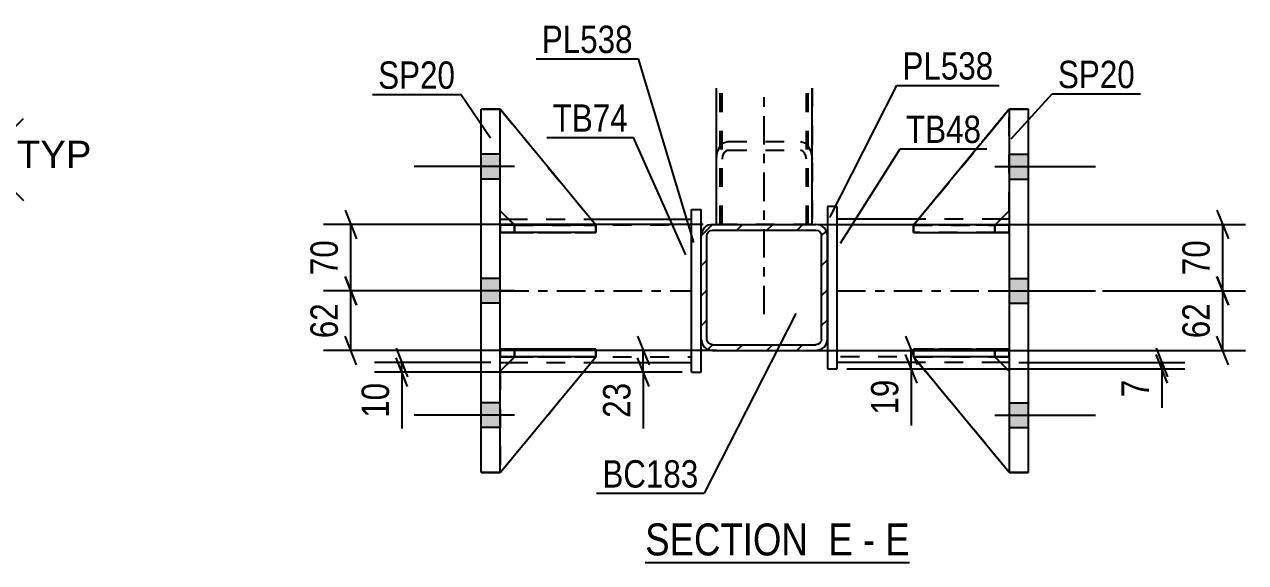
# Model space of a CAD drawing. Header units: millimetres. Extents: x 0 to 1772, y 0 to 560.
# Drawn here: x 1201.9 to 1329.6, y 61.3 to 117.6 of the extents above; entities that cross this region are included whole.
import ezdxf

# ---------------------------------------------------------------- set-up
doc = ezdxf.new("R2010")
doc.units = ezdxf.units.MM
doc.linetypes.add('DXK_LINE_DOT2', pattern=[3.9198, 1.9599, -1.9599])
doc.linetypes.add('DXK_LINE_DOT3', pattern=[5.9187, 2.979, -0.9799, 0.9799, -0.9799])
doc.styles.add('Arial', font='ARIAL.TTF', dxfattribs={"height": 0.2})
doc.styles.add('Arial Narrow', font='ARIALN.TTF', dxfattribs={"height": 0.2})

# ---------------------------------------------------------------- blocks, each defined once
blk = doc.blocks.new('Unknown-814276686-18 - 1250')
at = {"color": 6, "linetype": 'Continuous'}
blk.add_line((1266.78, 61.33), (1294.42, 61.33), dxfattribs=at)
at = {"color": 0, "linetype": 'Continuous'}
for points in [[(1284.88, 62.08), (1284.88, 65.58), (1266.78, 65.58), (1266.78, 62.08)], [(1288.49, 62.08), (1288.49, 65.58), (1285.93, 65.58), (1285.93, 62.08)], [(1290.82, 62.08), (1290.82, 65.58), (1289.54, 65.58), (1289.54, 62.08)], [(1294.42, 62.08), (1294.42, 65.58), (1291.87, 65.58), (1291.87, 62.08)]]:
    blk.add_wipeout(points, dxfattribs=at)
at = {"color": 7, "linetype": 'Continuous', "style": 'Arial Narrow'}
for s, p in [('SECTION ', (1266.78, 62.08)), ('E', (1285.93, 62.08)), ('E', (1291.87, 62.08)), ('-', (1289.54, 62.08))]:
    blk.add_text(s, height=3.34, dxfattribs=at).set_placement(p)
blk = doc.blocks.new('Part-814276686-1461 - 1250')
at = {"color": 2, "linetype": 'Continuous'}
for p, q in [((1271.63, 81.26), (1271.63, 98.26)), ((1271.63, 98.26), (1272.63, 98.26)), ((1272.63, 95.52), (1272.63, 98.26)), ((1272.63, 81.26), (1272.63, 84.72)), ((1271.63, 81.26), (1272.63, 81.26))]:
    blk.add_line(p, q, dxfattribs=at)
at = {"color": 7, "linetype": 'DXK_LINE_DOT2'}
blk.add_line((1272.63, 84.72), (1272.63, 95.52), dxfattribs=at)
blk = doc.blocks.new('Part-814276686-1333 - 1250')
at = {"color": 7, "linetype": 'DXK_LINE_DOT2'}
for p, q in [((1251.62, 83.66), (1253.12, 83.66)), ((1261.62, 83.66), (1251.62, 83.66)), ((1251.62, 83.66), (1251.62, 83.66)), ((1251.62, 83.66), (1251.62, 82.86)), ((1251.62, 83.66), (1251.62, 82.86)), ((1253.12, 83.66), (1261.62, 83.66)), ((1253.12, 83.66), (1253.12, 82.86)), ((1261.62, 83.66), (1261.62, 82.86)), ((1253.12, 82.86), (1251.62, 82.86)), ((1251.62, 82.86), (1261.62, 82.86)), ((1251.62, 82.86), (1251.62, 82.86)), ((1261.62, 82.86), (1253.12, 82.86))]:
    blk.add_line(p, q, dxfattribs=at)
blk = doc.blocks.new('Part-814276686-1335 - 1250')
at = {"color": 2, "linetype": 'Continuous'}
for p, q in [((1251.62, 82.86), (1251.62, 83.66)), ((1261.62, 83.66), (1251.62, 83.66)), ((1261.62, 82.86), (1261.62, 83.66)), ((1261.62, 82.86), (1251.62, 82.86)), ((1251.62, 82.86), (1251.62, 82.86))]:
    blk.add_line(p, q, dxfattribs=at)
at = {"color": 7, "linetype": 'DXK_LINE_DOT2'}
for p, q in [((1253.12, 83.66), (1251.62, 83.66)), ((1253.12, 82.86), (1253.12, 83.66)), ((1261.62, 83.66), (1253.12, 83.66)), ((1251.62, 82.86), (1253.12, 82.86)), ((1253.12, 82.86), (1261.62, 82.86))]:
    blk.add_line(p, q, dxfattribs=at)
blk = doc.blocks.new('Part-814276686-1418 - 1250')
at = {"color": 7, "linetype": 'DXK_LINE_DOT2'}
for p, q in [((1294.85, 95.86), (1294.85, 96.66)), ((1294.85, 96.66), (1303.35, 96.66)), ((1304.85, 96.66), (1294.85, 96.66)), ((1303.35, 95.86), (1294.85, 95.86)), ((1294.85, 95.86), (1304.85, 95.86)), ((1303.35, 95.86), (1303.35, 96.66)), ((1303.35, 96.66), (1304.85, 96.66)), ((1304.85, 95.86), (1303.35, 95.86)), ((1304.85, 95.86), (1304.85, 96.66)), ((1304.85, 95.86), (1304.85, 96.66)), ((1304.85, 96.66), (1304.85, 96.66)), ((1304.85, 95.86), (1304.85, 95.86))]:
    blk.add_line(p, q, dxfattribs=at)
blk = doc.blocks.new('Bolt-814276686-1290 - 1250')
at = {"linetype": 'Continuous'}
for points in [[(1251.63, 101.46), (1251.63, 104.06), (1249.63, 104.06), (1249.63, 101.46)], [(1251.63, 101.46), (1251.63, 104.06), (1249.63, 104.06), (1249.63, 101.46)], [(1251.63, 101.46), (1251.63, 104.06), (1249.63, 104.06), (1249.63, 101.46)], [(1251.63, 88.46), (1251.63, 91.06), (1249.63, 91.06), (1249.63, 88.46)], [(1251.63, 88.46), (1251.63, 91.06), (1249.63, 91.06), (1249.63, 88.46)], [(1251.63, 75.46), (1251.63, 78.06), (1249.63, 78.06), (1249.63, 75.46)], [(1251.63, 75.46), (1251.63, 78.06), (1249.63, 78.06), (1249.63, 75.46)], [(1251.63, 75.46), (1251.63, 78.06), (1249.63, 78.06), (1249.63, 75.46)]]:
    blk.add_hatch(color=1, dxfattribs=at).paths.add_polyline_path(points)
at = {"color": 1, "linetype": 'Continuous'}
for p, q in [((1251.63, 104.06), (1249.63, 104.06)), ((1251.63, 104.06), (1249.63, 104.06)), ((1251.63, 104.06), (1249.63, 104.06)), ((1253.13, 102.76), (1242.63, 102.76)), ((1253.13, 102.76), (1242.63, 102.76)), ((1253.13, 102.76), (1242.63, 102.76)), ((1251.63, 101.46), (1249.63, 101.46)), ((1251.63, 101.46), (1249.63, 101.46)), ((1251.63, 101.46), (1249.63, 101.46)), ((1251.63, 91.06), (1249.63, 91.06)), ((1251.63, 91.06), (1249.63, 91.06)), ((1253.13, 89.76), (1242.63, 89.76)), ((1253.13, 89.76), (1242.63, 89.76)), ((1251.63, 88.46), (1249.63, 88.46)), ((1251.63, 88.46), (1249.63, 88.46)), ((1251.63, 78.06), (1249.63, 78.06)), ((1251.63, 78.06), (1249.63, 78.06)), ((1251.63, 78.06), (1249.63, 78.06)), ((1253.13, 76.76), (1242.63, 76.76)), ((1253.13, 76.76), (1242.63, 76.76)), ((1253.13, 76.76), (1242.63, 76.76)), ((1251.63, 75.46), (1249.63, 75.46)), ((1251.63, 75.46), (1249.63, 75.46)), ((1251.63, 75.46), (1249.63, 75.46))]:
    blk.add_line(p, q, dxfattribs=at)
blk = doc.blocks.new('Bolt-814276686-1307 - 1250')
at = {"linetype": 'Continuous'}
for points in [[(1306.85, 101.46), (1306.85, 104.06), (1304.85, 104.06), (1304.85, 101.46)], [(1306.85, 101.46), (1306.85, 104.06), (1304.85, 104.06), (1304.85, 101.46)], [(1306.85, 101.46), (1306.85, 104.06), (1304.85, 104.06), (1304.85, 101.46)], [(1306.85, 88.46), (1306.85, 91.06), (1304.85, 91.06), (1304.85, 88.46)], [(1306.85, 88.46), (1306.85, 91.06), (1304.85, 91.06), (1304.85, 88.46)], [(1306.85, 75.46), (1306.85, 78.06), (1304.85, 78.06), (1304.85, 75.46)], [(1306.85, 75.46), (1306.85, 78.06), (1304.85, 78.06), (1304.85, 75.46)], [(1306.85, 75.46), (1306.85, 78.06), (1304.85, 78.06), (1304.85, 75.46)]]:
    blk.add_hatch(color=1, dxfattribs=at).paths.add_polyline_path(points)
at = {"color": 1, "linetype": 'Continuous'}
for p, q in [((1304.85, 104.06), (1306.85, 104.06)), ((1304.85, 104.06), (1306.85, 104.06)), ((1304.85, 104.06), (1306.85, 104.06)), ((1303.35, 102.76), (1313.85, 102.76)), ((1303.35, 102.76), (1313.85, 102.76)), ((1303.35, 102.76), (1313.85, 102.76)), ((1304.85, 101.46), (1306.85, 101.46)), ((1304.85, 101.46), (1306.85, 101.46)), ((1304.85, 101.46), (1306.85, 101.46)), ((1304.85, 91.06), (1306.85, 91.06)), ((1304.85, 91.06), (1306.85, 91.06)), ((1303.35, 89.76), (1313.85, 89.76)), ((1303.35, 89.76), (1313.85, 89.76)), ((1304.85, 88.46), (1306.85, 88.46)), ((1304.85, 88.46), (1306.85, 88.46)), ((1304.85, 78.06), (1306.85, 78.06)), ((1304.85, 78.06), (1306.85, 78.06)), ((1304.85, 78.06), (1306.85, 78.06)), ((1303.35, 76.76), (1313.85, 76.76)), ((1303.35, 76.76), (1313.85, 76.76)), ((1303.35, 76.76), (1313.85, 76.76)), ((1304.85, 75.46), (1306.85, 75.46)), ((1304.85, 75.46), (1306.85, 75.46)), ((1304.85, 75.46), (1306.85, 75.46))]:
    blk.add_line(p, q, dxfattribs=at)
blk = doc.blocks.new('Part-814276686-1396 - 1250')
at = {"color": 2, "linetype": 'Continuous'}
for p, q in [((1274.23, 96.72), (1274.23, 110.97)), ((1284.23, 96.72), (1284.23, 110.97))]:
    blk.add_line(p, q, dxfattribs=at)
at = {"color": 7, "linetype": 'DXK_LINE_DOT2'}
for p, q in [((1274.83, 96.72), (1274.83, 110.97)), ((1283.63, 96.72), (1283.63, 110.97)), ((1274.32, 104.25), (1274.58, 104.85)), ((1274.58, 104.85), (1274.97, 105.25)), ((1274.97, 105.25), (1275.43, 105.4)), ((1275.43, 105.4), (1283.03, 105.4)), ((1283.03, 105.4), (1283.48, 105.25)), ((1283.48, 105.25), (1283.87, 104.85)), ((1283.87, 104.85), (1284.13, 104.25)), ((1274.23, 103.54), (1274.32, 104.25)), ((1274.87, 103.89), (1274.83, 103.54)), ((1275, 104.19), (1274.87, 103.89)), ((1275.2, 104.39), (1275, 104.19)), ((1275.43, 104.47), (1275.2, 104.39)), ((1275.43, 104.47), (1283.03, 104.47)), ((1283.25, 104.39), (1283.03, 104.47)), ((1283.45, 104.19), (1283.25, 104.39)), ((1283.58, 103.89), (1283.45, 104.19)), ((1283.63, 103.54), (1283.58, 103.89)), ((1284.13, 104.25), (1284.23, 103.54)), ((1284.23, 96.72), (1274.23, 96.72))]:
    blk.add_line(p, q, dxfattribs=at)
blk = doc.blocks.new('Part-814276686-1332 - 1250')
at = {"color": 2, "linetype": 'Continuous'}
for p, q in [((1251.62, 108.76), (1251.62, 108.76)), ((1251.62, 108.76), (1251.62, 108.76)), ((1261.62, 96.65), (1251.62, 108.76)), ((1253.11, 96.66), (1251.62, 98.15)), ((1260.38, 96.65), (1261.62, 96.65)), ((1261.62, 96.65), (1261.62, 96.65))]:
    blk.add_line(p, q, dxfattribs=at)
at = {"color": 7, "linetype": 'DXK_LINE_DOT2'}
for p, q in [((1251.62, 98.15), (1251.62, 108.76)), ((1251.62, 108.76), (1261.62, 96.65)), ((1253.12, 96.65), (1251.62, 98.15)), ((1253.12, 96.65), (1253.11, 96.66)), ((1261.62, 96.65), (1253.12, 96.65)), ((1253.12, 96.65), (1253.12, 96.65)), ((1253.12, 96.65), (1260.38, 96.65))]:
    blk.add_line(p, q, dxfattribs=at)
blk = doc.blocks.new('Part-814276686-1334 - 1250')
at = {"color": 7, "linetype": 'DXK_LINE_DOT2'}
for p, q in [((1251.62, 96.66), (1253.12, 96.66)), ((1261.39, 96.66), (1251.62, 96.66)), ((1251.62, 96.66), (1251.62, 96.66)), ((1251.62, 96.66), (1251.62, 95.86)), ((1251.62, 96.66), (1251.62, 95.86)), ((1253.12, 95.86), (1251.62, 95.86)), ((1251.62, 95.86), (1261.62, 95.86)), ((1251.62, 95.86), (1251.62, 95.86)), ((1253.12, 96.66), (1261.62, 96.66)), ((1253.12, 96.66), (1253.12, 95.86)), ((1261.62, 95.86), (1253.12, 95.86)), ((1261.62, 96.66), (1261.62, 95.86))]:
    blk.add_line(p, q, dxfattribs=at)
blk = doc.blocks.new('Part-814276686-1336 - 1250')
at = {"color": 2, "linetype": 'Continuous'}
for p, q in [((1251.62, 95.86), (1251.62, 96.66)), ((1251.62, 96.66), (1260.38, 96.66)), ((1261.62, 95.86), (1251.62, 95.86)), ((1251.62, 95.86), (1251.62, 95.86)), ((1261.62, 95.86), (1261.62, 96.66)), ((1261.62, 96.66), (1261.62, 96.66))]:
    blk.add_line(p, q, dxfattribs=at)
at = {"color": 7, "linetype": 'DXK_LINE_DOT2'}
for p, q in [((1253.12, 96.66), (1251.62, 96.66)), ((1251.62, 95.86), (1253.12, 95.86)), ((1253.12, 95.86), (1253.12, 96.66)), ((1253.12, 96.66), (1261.62, 96.66)), ((1253.12, 95.86), (1261.62, 95.86))]:
    blk.add_line(p, q, dxfattribs=at)
blk = doc.blocks.new('Part-814276686-1475 - 1250')
at = {"color": 7, "linetype": 'DXK_LINE_DOT2'}
for p, q in [((1304.85, 108.76), (1294.85, 96.65)), ((1294.85, 96.65), (1304.85, 108.76)), ((1304.85, 98.15), (1304.85, 108.76)), ((1303.35, 96.65), (1304.85, 98.15)), ((1303.35, 96.65), (1304.85, 98.15)), ((1294.85, 96.65), (1303.35, 96.65)), ((1294.85, 96.65), (1294.85, 96.65)), ((1303.35, 96.65), (1294.85, 96.65)), ((1303.35, 96.65), (1303.35, 96.65))]:
    blk.add_line(p, q, dxfattribs=at)
blk = doc.blocks.new('Part-814276686-1352 - 1250')
at = {"color": 2, "linetype": 'Continuous'}
for p, q in [((1304.85, 108.76), (1306.85, 108.76)), ((1304.85, 108.76), (1304.85, 108.76)), ((1304.85, 108.76), (1304.85, 70.76)), ((1306.85, 108.76), (1306.85, 108.76)), ((1306.85, 70.76), (1306.85, 108.76)), ((1306.85, 70.76), (1304.85, 70.76))]:
    blk.add_line(p, q, dxfattribs=at)
at = {"color": 7, "linetype": 'DXK_LINE_DOT2'}
for p, q in [((1306.85, 108.76), (1304.85, 108.76)), ((1304.85, 70.76), (1304.85, 70.76)), ((1304.85, 70.76), (1306.85, 70.76)), ((1306.85, 70.76), (1306.85, 70.76))]:
    blk.add_line(p, q, dxfattribs=at)
blk = doc.blocks.new('Part-814276686-1369 - 1250')
at = {"color": 2, "linetype": 'Continuous'}
for p, q in [((1249.63, 108.76), (1249.63, 108.76)), ((1249.63, 108.76), (1251.63, 108.76)), ((1249.63, 70.76), (1249.63, 108.76)), ((1251.63, 108.76), (1251.63, 108.76)), ((1251.63, 70.76), (1251.63, 108.76)), ((1251.63, 70.76), (1249.63, 70.76))]:
    blk.add_line(p, q, dxfattribs=at)
at = {"color": 7, "linetype": 'DXK_LINE_DOT2'}
for p, q in [((1251.63, 108.76), (1249.63, 108.76)), ((1249.63, 70.76), (1249.63, 70.76)), ((1249.63, 70.76), (1251.63, 70.76)), ((1251.63, 70.76), (1251.63, 70.76))]:
    blk.add_line(p, q, dxfattribs=at)
blk = doc.blocks.new('Part-814276686-1395 - 1250')
at = {"color": 7, "linetype": 'DXK_LINE_DOT2'}
for p, q in [((1274.23, 96.72), (1274.23, 110.97)), ((1274.63, 96.72), (1274.63, 110.97)), ((1283.83, 96.72), (1283.83, 110.97)), ((1284.23, 110.97), (1284.23, 96.72)), ((1284.23, 96.72), (1274.23, 96.72))]:
    blk.add_line(p, q, dxfattribs=at)
at = {"color": 7, "linetype": 'DXK_LINE_DOT3'}
blk.add_line((1279.23, 87.32), (1279.23, 110.97), dxfattribs=at)
blk = doc.blocks.new('Part-814276686-1474 - 1250')
at = {"color": 2, "linetype": 'Continuous'}
for p, q in [((1294.85, 82.85), (1294.85, 82.85)), ((1303.35, 82.85), (1294.85, 82.85)), ((1304.85, 70.76), (1294.85, 82.85)), ((1303.35, 82.85), (1303.35, 82.85)), ((1303.35, 82.85), (1304.85, 81.35))]:
    blk.add_line(p, q, dxfattribs=at)
at = {"color": 7, "linetype": 'DXK_LINE_DOT2'}
for p, q in [((1294.85, 82.85), (1303.35, 82.85)), ((1304.85, 70.76), (1294.85, 82.85)), ((1303.35, 82.85), (1304.85, 81.35)), ((1304.85, 81.35), (1304.85, 70.76))]:
    blk.add_line(p, q, dxfattribs=at)
blk = doc.blocks.new('Part-814276686-1414 - 1250')
at = {"linetype": 'Continuous'}
h = blk.add_hatch(dxfattribs=at)
h.set_pattern_fill('', scale=0.7, style=0, pattern_type=0)
h.set_pattern_definition([(45, (1273.8252, 96.7202), (-1.57154, 1.57154), [])])
h.paths.add_polyline_path([(1284.63, 96.72), (1273.83, 96.72), (1273.37, 96.63), (1272.98, 96.37), (1272.72, 95.98), (1272.63, 95.52), (1272.63, 84.72), (1272.72, 84.26), (1272.98, 83.87), (1273.37, 83.61), (1273.83, 83.52), (1284.63, 83.52), (1285.08, 83.61), (1285.47, 83.87), (1285.73, 84.26), (1285.83, 84.72), (1285.83, 95.52), (1285.73, 95.98), (1285.47, 96.37), (1285.08, 96.63)])
h.paths.add_polyline_path([(1285.18, 95.75), (1285.23, 95.52), (1285.23, 84.72), (1285.18, 84.49), (1285.05, 84.3), (1284.85, 84.17), (1284.63, 84.12), (1273.83, 84.12), (1273.6, 84.17), (1273.4, 84.3), (1273.27, 84.49), (1273.23, 84.72), (1273.23, 95.52), (1273.27, 95.75), (1273.4, 95.94), (1273.6, 96.07), (1273.83, 96.12), (1284.63, 96.12), (1284.85, 96.07), (1285.05, 95.94)])
at = {"color": 2, "linetype": 'Continuous'}
for p, q in [((1272.72, 95.98), (1272.63, 95.52)), ((1273.27, 95.75), (1273.4, 95.94)), ((1273.83, 96.72), (1273.37, 96.63)), ((1273.4, 95.94), (1273.6, 96.07)), ((1273.6, 96.07), (1273.83, 96.12)), ((1273.83, 96.72), (1273.83, 96.72)), ((1273.83, 96.72), (1284.63, 96.72)), ((1273.83, 96.12), (1273.83, 96.12)), ((1273.83, 96.12), (1284.63, 96.12)), ((1284.63, 96.72), (1284.63, 96.72)), ((1285.08, 96.63), (1284.63, 96.72)), ((1284.63, 96.12), (1284.63, 96.12)), ((1284.63, 96.12), (1284.85, 96.07)), ((1284.85, 96.07), (1285.05, 95.94)), ((1285.05, 95.94), (1285.18, 95.75)), ((1285.83, 95.52), (1285.73, 95.98)), ((1272.63, 95.52), (1272.63, 95.52)), ((1272.63, 84.72), (1272.63, 95.52)), ((1273.23, 95.52), (1273.27, 95.75)), ((1273.23, 95.52), (1273.23, 95.52)), ((1273.23, 84.72), (1273.23, 95.52)), ((1285.18, 95.75), (1285.23, 95.52)), ((1285.23, 95.52), (1285.23, 95.52)), ((1285.23, 84.72), (1285.23, 95.52)), ((1285.83, 95.52), (1285.83, 95.52)), ((1285.83, 84.72), (1285.83, 95.52)), ((1272.63, 84.72), (1272.63, 84.72)), ((1272.63, 84.72), (1272.72, 84.26)), ((1273.23, 84.72), (1273.23, 84.72)), ((1273.27, 84.49), (1273.23, 84.72)), ((1273.4, 84.3), (1273.27, 84.49)), ((1273.6, 84.17), (1273.4, 84.3)), ((1285.05, 84.3), (1284.85, 84.17)), ((1285.18, 84.49), (1285.05, 84.3)), ((1285.23, 84.72), (1285.18, 84.49)), ((1285.23, 84.72), (1285.23, 84.72)), ((1285.73, 84.26), (1285.83, 84.72)), ((1285.83, 84.72), (1285.83, 84.72)), ((1273.37, 83.61), (1273.83, 83.52)), ((1273.83, 84.12), (1273.6, 84.17)), ((1273.83, 84.12), (1273.83, 84.12)), ((1273.83, 84.12), (1284.63, 84.12)), ((1273.83, 83.52), (1273.83, 83.52)), ((1273.83, 83.52), (1284.63, 83.52)), ((1284.85, 84.17), (1284.63, 84.12)), ((1284.63, 84.12), (1284.63, 84.12)), ((1284.63, 83.52), (1285.08, 83.61)), ((1284.63, 83.52), (1284.63, 83.52))]:
    blk.add_line(p, q, dxfattribs=at)
at = {"color": 7, "linetype": 'DXK_LINE_DOT3'}
blk.add_line((1279.23, 90.12), (1279.23, 90.12), dxfattribs=at)
at = {"color": 2, "linetype": 'Continuous'}
for centre, start, end in [((1273.83, 95.52), 112.5, 157.5), ((1284.63, 95.52), 22.5, 67.5), ((1273.83, 84.72), 202.5, 247.5), ((1284.63, 84.72), 292.5, 337.5)]:
    blk.add_arc(centre, 1.2, start, end, dxfattribs=at)
blk = doc.blocks.new('Part-814276686-1419 - 1250')
at = {"color": 2, "linetype": 'Continuous'}
for p, q in [((1294.85, 83.66), (1304.85, 83.66)), ((1294.85, 83.66), (1294.85, 82.86)), ((1304.85, 83.66), (1304.85, 83.66)), ((1304.85, 82.86), (1304.85, 83.66)), ((1304.85, 82.86), (1294.85, 82.86))]:
    blk.add_line(p, q, dxfattribs=at)
at = {"color": 7, "linetype": 'DXK_LINE_DOT2'}
for p, q in [((1303.35, 83.66), (1294.85, 83.66)), ((1304.85, 83.66), (1303.35, 83.66)), ((1303.35, 83.66), (1303.35, 82.86)), ((1304.85, 83.66), (1304.85, 83.66)), ((1294.85, 82.86), (1303.35, 82.86)), ((1303.35, 82.86), (1304.85, 82.86))]:
    blk.add_line(p, q, dxfattribs=at)
blk = doc.blocks.new('Part-814276686-1420 - 1250')
at = {"color": 2, "linetype": 'Continuous'}
for p, q in [((1294.86, 96.66), (1294.85, 96.66)), ((1294.85, 96.66), (1294.85, 95.86)), ((1294.85, 95.86), (1304.85, 95.86)), ((1304.85, 96.66), (1296.1, 96.66)), ((1304.85, 96.66), (1304.85, 96.66)), ((1304.85, 96.66), (1304.85, 95.86))]:
    blk.add_line(p, q, dxfattribs=at)
at = {"color": 7, "linetype": 'DXK_LINE_DOT2'}
for p, q in [((1294.85, 95.86), (1303.35, 95.86)), ((1296.1, 96.66), (1294.86, 96.66)), ((1303.35, 96.66), (1294.86, 96.66)), ((1303.35, 96.66), (1304.85, 96.66)), ((1303.35, 96.66), (1303.35, 95.86)), ((1303.35, 95.86), (1304.85, 95.86)), ((1304.85, 96.66), (1304.85, 96.66))]:
    blk.add_line(p, q, dxfattribs=at)
blk = doc.blocks.new('Part-814276686-1421 - 1250')
at = {"color": 7, "linetype": 'DXK_LINE_DOT2'}
for p, q in [((1253.12, 82.85), (1251.62, 81.35)), ((1251.62, 70.76), (1261.62, 82.85)), ((1251.62, 81.35), (1253.12, 82.85)), ((1251.62, 70.76), (1261.62, 82.85)), ((1261.62, 82.85), (1253.12, 82.85)), ((1253.12, 82.85), (1253.12, 82.85)), ((1253.12, 82.85), (1261.62, 82.85)), ((1261.62, 82.85), (1261.62, 82.85)), ((1251.62, 81.35), (1251.62, 70.76))]:
    blk.add_line(p, q, dxfattribs=at)
blk = doc.blocks.new('Part-814276686-1422 - 1250')
at = {"color": 2, "linetype": 'Continuous'}
for p, q in [((1253.12, 82.85), (1251.62, 81.35)), ((1251.62, 70.76), (1261.62, 82.85)), ((1261.62, 82.85), (1253.12, 82.85)), ((1253.12, 82.85), (1253.12, 82.85)), ((1261.62, 82.85), (1261.62, 82.85))]:
    blk.add_line(p, q, dxfattribs=at)
at = {"color": 7, "linetype": 'DXK_LINE_DOT2'}
for p, q in [((1251.62, 81.35), (1253.12, 82.85)), ((1251.62, 70.76), (1261.62, 82.85)), ((1253.12, 82.85), (1261.62, 82.85)), ((1251.62, 81.35), (1251.62, 70.76))]:
    blk.add_line(p, q, dxfattribs=at)
blk = doc.blocks.new('Part-814276686-1423 - 1250')
at = {"color": 7, "linetype": 'DXK_LINE_DOT2'}
for p, q in [((1251.62, 98.15), (1251.62, 108.76)), ((1251.62, 108.76), (1261.62, 96.65)), ((1251.62, 108.76), (1261.62, 96.65)), ((1253.12, 96.65), (1251.62, 98.15)), ((1253.12, 96.65), (1251.62, 98.15)), ((1261.62, 96.65), (1253.12, 96.65)), ((1253.12, 96.65), (1253.12, 96.65)), ((1253.12, 96.65), (1261.62, 96.65)), ((1261.62, 96.65), (1261.62, 96.65))]:
    blk.add_line(p, q, dxfattribs=at)
blk = doc.blocks.new('Part-814276686-1441 - 1250')
at = {"color": 2, "linetype": 'Continuous'}
for p, q in [((1295.35, 97.26), (1286.85, 97.26)), ((1304.85, 97.26), (1303.96, 97.26)), ((1295.34, 82.26), (1286.85, 82.26)), ((1304.85, 82.26), (1303.94, 82.26))]:
    blk.add_line(p, q, dxfattribs=at)
at = {"color": 7, "linetype": 'DXK_LINE_DOT2'}
for p, q in [((1286.85, 82.26), (1286.85, 97.26)), ((1303.96, 97.26), (1295.35, 97.26)), ((1304.85, 97.26), (1304.85, 82.26)), ((1304.85, 96.66), (1286.85, 96.66)), ((1304.85, 82.86), (1286.85, 82.86)), ((1303.94, 82.26), (1295.34, 82.26))]:
    blk.add_line(p, q, dxfattribs=at)
at = {"color": 7, "linetype": 'DXK_LINE_DOT3'}
blk.add_line((1286.85, 89.76), (1304.85, 89.76), dxfattribs=at)
blk = doc.blocks.new('Part-814276686-1456 - 1250')
at = {"color": 2, "linetype": 'Continuous'}
for p, q in [((1286.85, 98.6), (1285.85, 98.6)), ((1285.85, 98.6), (1285.85, 81.6)), ((1286.85, 81.6), (1286.85, 98.6)), ((1285.85, 81.6), (1286.85, 81.6))]:
    blk.add_line(p, q, dxfattribs=at)
blk = doc.blocks.new('Part-814276686-1472 - 1250')
at = {"color": 2, "linetype": 'Continuous'}
for p, q in [((1251.63, 97.26), (1252.52, 97.26)), ((1261.12, 97.26), (1271.63, 97.26)), ((1251.63, 82.26), (1252.53, 82.26)), ((1261.13, 82.26), (1271.63, 82.26))]:
    blk.add_line(p, q, dxfattribs=at)
at = {"color": 7, "linetype": 'DXK_LINE_DOT2'}
for p, q in [((1251.63, 82.26), (1251.63, 97.26)), ((1252.52, 97.26), (1261.12, 97.26)), ((1271.63, 82.26), (1271.63, 97.26)), ((1251.63, 96.66), (1271.63, 96.66)), ((1251.63, 82.86), (1271.63, 82.86)), ((1252.53, 82.26), (1261.13, 82.26))]:
    blk.add_line(p, q, dxfattribs=at)
at = {"color": 7, "linetype": 'DXK_LINE_DOT3'}
blk.add_line((1251.63, 89.76), (1271.63, 89.76), dxfattribs=at)
blk = doc.blocks.new('Part-814276686-1473 - 1250')
at = {"color": 7, "linetype": 'DXK_LINE_DOT2'}
for p, q in [((1294.85, 82.85), (1303.35, 82.85)), ((1304.85, 70.76), (1294.85, 82.85)), ((1294.85, 82.85), (1294.85, 82.85)), ((1303.35, 82.85), (1294.85, 82.85)), ((1294.85, 82.85), (1304.85, 70.76)), ((1303.35, 82.85), (1304.85, 81.35)), ((1303.35, 82.85), (1303.35, 82.85)), ((1304.85, 81.35), (1303.35, 82.85)), ((1304.85, 81.35), (1304.85, 70.76))]:
    blk.add_line(p, q, dxfattribs=at)
blk = doc.blocks.new('Part-814276686-1476 - 1250')
at = {"color": 2, "linetype": 'Continuous'}
for p, q in [((1304.85, 108.76), (1294.85, 96.65)), ((1304.85, 108.76), (1304.85, 108.76)), ((1304.85, 108.76), (1304.85, 108.76)), ((1303.36, 96.66), (1304.85, 98.15)), ((1296.1, 96.65), (1294.85, 96.65)), ((1294.85, 96.65), (1294.85, 96.65))]:
    blk.add_line(p, q, dxfattribs=at)
at = {"color": 7, "linetype": 'DXK_LINE_DOT2'}
for p, q in [((1304.85, 108.76), (1294.85, 96.65)), ((1304.85, 98.15), (1304.85, 108.76)), ((1303.35, 96.65), (1304.85, 98.15)), ((1303.35, 96.65), (1294.85, 96.65)), ((1303.35, 96.65), (1296.1, 96.65)), ((1303.35, 96.65), (1303.36, 96.66)), ((1303.35, 96.65), (1303.35, 96.65))]:
    blk.add_line(p, q, dxfattribs=at)
blk = doc.blocks.new('Part-814276686-1477 - 1250')
at = {"color": 7, "linetype": 'DXK_LINE_DOT2'}
for p, q in [((1294.85, 82.86), (1294.85, 83.66)), ((1294.85, 83.66), (1303.35, 83.66)), ((1304.85, 83.66), (1294.85, 83.66)), ((1303.35, 82.86), (1303.35, 83.66)), ((1303.35, 83.66), (1304.85, 83.66)), ((1304.85, 82.86), (1304.85, 83.66)), ((1304.85, 82.86), (1304.85, 83.66)), ((1304.85, 83.66), (1304.85, 83.66)), ((1303.35, 82.86), (1294.85, 82.86)), ((1294.85, 82.86), (1304.85, 82.86)), ((1304.85, 82.86), (1303.35, 82.86)), ((1304.85, 82.86), (1304.85, 82.86))]:
    blk.add_line(p, q, dxfattribs=at)
blk = doc.blocks.new('StraightDimension-814276686-1528 - 1250')
at = {"color": 7, "linetype": 'Continuous'}
for p, q in [((1326.56, 91.26), (1327.76, 88.26)), ((1314.6, 89.76), (1329.56, 89.76)), ((1327.16, 83.52), (1327.16, 89.76)), ((1327.76, 82.02), (1326.56, 85.02)), ((1284.24, 83.52), (1329.56, 83.52))]:
    blk.add_line(p, q, dxfattribs=at)
at = {"color": 0}
blk.add_wipeout([(1326.41, 89.07), (1322.21, 89.07), (1322.21, 84.21), (1326.41, 84.21)], dxfattribs=at)
at = {"color": 3, "style": 'Arial Narrow'}
blk.add_text('62', height=2.863, rotation=90.0002, dxfattribs=at).set_placement((1325.81, 84.81))
blk = doc.blocks.new('StraightDimension-814276686-1550 - 1250')
at = {"color": 7, "linetype": 'Continuous'}
for p, q in [((1320.19, 83.76), (1321.39, 80.76)), ((1321.39, 80.1), (1320.19, 83.1)), ((1305.85, 82.26), (1323.19, 82.26)), ((1320.79, 81.6), (1320.79, 82.26)), ((1287.85, 81.6), (1323.19, 81.6)), ((1320.79, 81.6), (1320.79, 77.52)), ((1320.79, 81.6), (1320.79, 77.52))]:
    blk.add_line(p, q, dxfattribs=at)
at = {"color": 0}
blk.add_wipeout([(1320.04, 81.07), (1315.84, 81.07), (1315.84, 78.04), (1320.04, 78.04)], dxfattribs=at)
at = {"color": 3, "style": 'Arial Narrow'}
blk.add_text('7', height=2.86, rotation=90.0002, dxfattribs=at).set_placement((1319.44, 78.64))
blk = doc.blocks.new('StraightDimension-814276686-1538 - 1250')
at = {"color": 7, "linetype": 'Continuous'}
for p, q in [((1326.56, 98.22), (1327.76, 95.22)), ((1284.91, 96.72), (1329.56, 96.72)), ((1327.16, 89.76), (1327.16, 96.72)), ((1327.76, 88.26), (1326.56, 91.26)), ((1314.6, 89.76), (1329.56, 89.76))]:
    blk.add_line(p, q, dxfattribs=at)
at = {"color": 0}
blk.add_wipeout([(1326.41, 95.67), (1322.21, 95.67), (1322.21, 90.81), (1326.41, 90.81)], dxfattribs=at)
at = {"color": 3, "style": 'Arial Narrow'}
blk.add_text('70', height=2.863, rotation=90.0002, dxfattribs=at).set_placement((1325.81, 91.41))
blk = doc.blocks.new('StraightDimension-814276686-1479 - 1250')
at = {"color": 7, "linetype": 'Continuous'}
for p, q in [((1265.98, 85.02), (1267.18, 82.02)), ((1274.28, 83.52), (1263.73, 83.52)), ((1266.58, 81.26), (1266.58, 83.52)), ((1267.18, 79.76), (1265.98, 82.76)), ((1270.63, 81.26), (1263.73, 81.26)), ((1266.58, 81.26), (1266.58, 75.36)), ((1266.58, 81.26), (1266.58, 75.36))]:
    blk.add_line(p, q, dxfattribs=at)
at = {"color": 0}
blk.add_wipeout([(1265.83, 80.74), (1261.63, 80.74), (1261.63, 75.88), (1265.83, 75.88)], dxfattribs=at)
at = {"color": 3, "style": 'Arial Narrow'}
blk.add_text('23', height=2.863, rotation=90.0002, dxfattribs=at).set_placement((1265.23, 76.48))
blk = doc.blocks.new('StraightDimension-814276686-1494 - 1250')
at = {"color": 7, "linetype": 'Continuous'}
for p, q in [((1235.39, 98.22), (1236.59, 95.22)), ((1272.83, 96.72), (1233.14, 96.72)), ((1235.99, 89.76), (1235.99, 96.72)), ((1236.59, 88.26), (1235.39, 91.26)), ((1243.38, 89.76), (1233.14, 89.76))]:
    blk.add_line(p, q, dxfattribs=at)
at = {"color": 0}
blk.add_wipeout([(1235.24, 95.67), (1231.04, 95.67), (1231.04, 90.81), (1235.24, 90.81)], dxfattribs=at)
at = {"color": 3, "style": 'Arial Narrow'}
blk.add_text('70', height=2.863, rotation=90.0002, dxfattribs=at).set_placement((1234.64, 91.41))
blk = doc.blocks.new('StraightDimension-814276686-1506 - 1250')
at = {"color": 7, "linetype": 'Continuous'}
for p, q in [((1235.39, 91.26), (1236.59, 88.26)), ((1243.38, 89.76), (1233.14, 89.76)), ((1235.99, 83.52), (1235.99, 89.76)), ((1236.59, 82.02), (1235.39, 85.02)), ((1272.83, 83.52), (1233.14, 83.52))]:
    blk.add_line(p, q, dxfattribs=at)
at = {"color": 0}
blk.add_wipeout([(1235.24, 89.07), (1231.04, 89.07), (1231.04, 84.21), (1235.24, 84.21)], dxfattribs=at)
at = {"color": 3, "style": 'Arial Narrow'}
blk.add_text('62', height=2.863, rotation=90.0002, dxfattribs=at).set_placement((1234.64, 84.81))
blk = doc.blocks.new('StraightDimension-814276686-1517 - 1250')
at = {"color": 7, "linetype": 'Continuous'}
for p, q in [((1294, 85.02), (1295.2, 82.02)), ((1284.37, 83.52), (1297, 83.52)), ((1295.2, 80.1), (1294, 83.1)), ((1294.6, 81.6), (1294.6, 83.52)), ((1287.85, 81.6), (1297, 81.6)), ((1294.6, 81.6), (1294.6, 75.69)), ((1294.6, 81.6), (1294.6, 75.69))]:
    blk.add_line(p, q, dxfattribs=at)
at = {"color": 0}
blk.add_wipeout([(1293.85, 81.07), (1289.65, 81.07), (1289.65, 76.22), (1293.85, 76.22)], dxfattribs=at)
at = {"color": 3, "style": 'Arial Narrow'}
blk.add_text('19', height=2.863, rotation=90.0002, dxfattribs=at).set_placement((1293.25, 76.82))
blk = doc.blocks.new('StraightDimension-814276686-1559 - 1250')
at = {"color": 7, "linetype": 'Continuous'}
for p, q in [((1240.74, 83.76), (1241.94, 80.76)), ((1250.63, 82.26), (1238.49, 82.26)), ((1241.94, 79.76), (1240.74, 82.76)), ((1241.34, 81.26), (1241.34, 82.26)), ((1270.63, 81.26), (1238.49, 81.26)), ((1241.34, 81.26), (1241.34, 75.36)), ((1241.34, 81.26), (1241.34, 75.36))]:
    blk.add_line(p, q, dxfattribs=at)
at = {"color": 0}
blk.add_wipeout([(1240.59, 80.74), (1236.39, 80.74), (1236.39, 75.88), (1240.59, 75.88)], dxfattribs=at)
at = {"color": 3, "style": 'Arial Narrow'}
blk.add_text('10', height=2.863, rotation=90.0002, dxfattribs=at).set_placement((1239.99, 76.48))
blk = doc.blocks.new('Mark-814276686-1347 - 1250')
at = {"color": 0}
blk.add_wipeout([(1317.98, 110.98), (1317.98, 113.98), (1309.94, 113.98), (1309.94, 110.98)], dxfattribs=at)
blk.add_wipeout([(1317.98, 110.98), (1317.98, 113.98), (1309.94, 113.98), (1309.94, 110.98)], dxfattribs=at)
at = {"color": 30, "linetype": 'Continuous'}
for p, q in [((1305.06, 105.68), (1309.34, 110.38)), ((1309.34, 110.38), (1318.58, 110.38))]:
    blk.add_line(p, q, dxfattribs=at)
at = {"color": 3, "style": 'Arial Narrow'}
blk.add_text('SP20', height=2.863, dxfattribs=at).set_placement((1309.94, 110.98))
blk = doc.blocks.new('Mark-814276686-1365 - 1250')
at = {"color": 0}
blk.add_wipeout([(1246.9, 110.91), (1246.9, 113.91), (1238.86, 113.91), (1238.86, 110.91)], dxfattribs=at)
blk.add_wipeout([(1246.9, 110.91), (1246.9, 113.91), (1238.86, 113.91), (1238.86, 110.91)], dxfattribs=at)
at = {"color": 30, "linetype": 'Continuous'}
for p in [(1238.26, 110.31), (1250.59, 105.73)]:
    blk.add_line(p, (1247.5, 110.31), dxfattribs=at)
at = {"color": 3, "style": 'Arial Narrow'}
blk.add_text('SP20', height=2.863, dxfattribs=at).set_placement((1238.86, 110.91))
blk = doc.blocks.new('Mark-814276686-1410 - 1250')
at = {"color": 0}
blk.add_wipeout([(1272.35, 69.18), (1272.35, 72.18), (1262.3, 72.18), (1262.3, 69.18)], dxfattribs=at)
blk.add_wipeout([(1272.35, 69.18), (1272.35, 72.18), (1262.3, 72.18), (1262.3, 69.18)], dxfattribs=at)
at = {"color": 30, "linetype": 'Continuous'}
for p in [(1282.52, 87.39), (1261.7, 68.58)]:
    blk.add_line(p, (1272.95, 68.58), dxfattribs=at)
at = {"color": 3, "style": 'Arial Narrow'}
blk.add_text('BC183', height=2.863, dxfattribs=at).set_placement((1262.3, 69.18))
blk = doc.blocks.new('Mark-814276686-1437 - 1250')
at = {"color": 0}
blk.add_wipeout([(1301.9, 105.24), (1301.9, 108.24), (1294.05, 108.24), (1294.05, 105.24)], dxfattribs=at)
blk.add_wipeout([(1301.9, 105.24), (1301.9, 108.24), (1294.05, 108.24), (1294.05, 105.24)], dxfattribs=at)
at = {"color": 30, "linetype": 'Continuous'}
for p, q in [((1287.19, 94.76), (1293.45, 104.64)), ((1293.45, 104.64), (1302.5, 104.64))]:
    blk.add_line(p, q, dxfattribs=at)
at = {"color": 3, "style": 'Arial Narrow'}
blk.add_text('TB48', height=2.863, dxfattribs=at).set_placement((1294.05, 105.24))
blk = doc.blocks.new('Mark-814276686-1452 - 1250')
at = {"color": 0}
blk.add_wipeout([(1303.19, 111.87), (1303.19, 114.87), (1293.68, 114.87), (1293.68, 111.87)], dxfattribs=at)
blk.add_wipeout([(1303.19, 111.87), (1303.19, 114.87), (1293.68, 114.87), (1293.68, 111.87)], dxfattribs=at)
at = {"color": 30, "linetype": 'Continuous'}
for p, q in [((1286.09, 97.43), (1293.08, 111.27)), ((1293.08, 111.27), (1303.79, 111.27))]:
    blk.add_line(p, q, dxfattribs=at)
at = {"color": 3, "style": 'Arial Narrow'}
blk.add_text('PL538', height=2.863, dxfattribs=at).set_placement((1293.68, 111.87))
blk = doc.blocks.new('Mark-814276686-1457 - 1250')
at = {"color": 0}
blk.add_wipeout([(1265.47, 114.65), (1265.47, 117.65), (1255.97, 117.65), (1255.97, 114.65)], dxfattribs=at)
blk.add_wipeout([(1265.47, 114.65), (1265.47, 117.65), (1255.97, 117.65), (1255.97, 114.65)], dxfattribs=at)
at = {"color": 30, "linetype": 'Continuous'}
for p in [(1255.37, 114.05), (1271.85, 94.83)]:
    blk.add_line(p, (1266.07, 114.05), dxfattribs=at)
at = {"color": 3, "style": 'Arial Narrow'}
blk.add_text('PL538', height=2.863, dxfattribs=at).set_placement((1255.97, 114.65))
blk = doc.blocks.new('Mark-814276686-1468 - 1250')
at = {"color": 0}
blk.add_wipeout([(1264.97, 106.41), (1264.97, 109.41), (1257.11, 109.41), (1257.11, 106.41)], dxfattribs=at)
blk.add_wipeout([(1264.97, 106.41), (1264.97, 109.41), (1257.11, 109.41), (1257.11, 106.41)], dxfattribs=at)
at = {"color": 30, "linetype": 'Continuous'}
for p in [(1256.51, 105.81), (1271.04, 93.54)]:
    blk.add_line(p, (1265.57, 105.81), dxfattribs=at)
at = {"color": 3, "style": 'Arial Narrow'}
blk.add_text('TB74', height=2.863, dxfattribs=at).set_placement((1257.11, 106.41))
blk = doc.blocks.new('WeldMark-814276686-1806 - 1595')
at = {"linetype": 'Continuous'}
blk.add_hatch(color=30, dxfattribs=at).paths.add_polyline_path([(1178.23, 94.6), (1175.4, 93.36), (1177.31, 95.79)])
at = {"color": 30, "linetype": 'Continuous'}
for p, q in [((1175.4, 93.36), (1188.49, 103.51)), ((1188.49, 103.51), (1197.49, 103.51))]:
    blk.add_line(p, q, dxfattribs=at)
at = {"color": 3, "linetype": 'Continuous'}
for q in [(1196.21, 99.22), (1192.78, 99.22)]:
    blk.add_line((1192.78, 103.51), q, dxfattribs=at)
for start, end in [(90, 270), (270, 90)]:
    blk.add_arc((1188.49, 103.51), 1.5, start, end, dxfattribs=at)
at = {"color": 0, "linetype": 'Continuous'}
blk.add_wipeout([(1208.87, 102.61), (1208.87, 105.61), (1201.09, 105.61), (1201.09, 102.61)], dxfattribs=at)
blk.add_wipeout([(1208.87, 102.61), (1208.87, 105.61), (1201.09, 105.61), (1201.09, 102.61)], dxfattribs=at)
at = {"color": 3, "linetype": 'Continuous'}
for q in [(1201.78, 107.79), (1201.78, 99.22)]:
    blk.add_line((1197.49, 103.51), q, dxfattribs=at)
at = {"color": 3, "linetype": 'Continuous', "style": 'Arial'}
blk.add_text('TYP', height=2.865, dxfattribs=at).set_placement((1201.09, 102.61))

msp = doc.modelspace()

# ---------------------------------------------------------------- block references
for name in ['Part-814276686-1396 - 1250', 'Part-814276686-1395 - 1250', 'Part-814276686-1369 - 1250', 'Part-814276686-1332 - 1250', 'Part-814276686-1423 - 1250', 'Part-814276686-1475 - 1250', 'Part-814276686-1476 - 1250', 'Part-814276686-1352 - 1250', 'WeldMark-814276686-1806 - 1595', 'Bolt-814276686-1290 - 1250', 'Bolt-814276686-1307 - 1250', 'Part-814276686-1456 - 1250', 'Part-814276686-1472 - 1250', 'Part-814276686-1461 - 1250', 'Part-814276686-1441 - 1250', 'Part-814276686-1334 - 1250', 'Part-814276686-1336 - 1250', 'Part-814276686-1414 - 1250', 'Part-814276686-1418 - 1250', 'Part-814276686-1420 - 1250', 'Part-814276686-1333 - 1250', 'Part-814276686-1335 - 1250', 'Part-814276686-1419 - 1250', 'Part-814276686-1477 - 1250', 'Part-814276686-1421 - 1250', 'Part-814276686-1422 - 1250', 'Part-814276686-1474 - 1250', 'Part-814276686-1473 - 1250', 'Unknown-814276686-18 - 1250']:
    msp.add_blockref(name, (0, 0))

# ---------------------------------------------------------------- next in the draw order: block references
for name in ['Mark-814276686-1365 - 1250', 'Mark-814276686-1347 - 1250', 'StraightDimension-814276686-1494 - 1250', 'StraightDimension-814276686-1528 - 1250', 'StraightDimension-814276686-1479 - 1250']:
    msp.add_blockref(name, (0, 0))

# ---------------------------------------------------------------- next in the draw order: block references
for name in ['Mark-814276686-1457 - 1250', 'StraightDimension-814276686-1538 - 1250', 'StraightDimension-814276686-1506 - 1250', 'StraightDimension-814276686-1550 - 1250']:
    msp.add_blockref(name, (0, 0))

# ---------------------------------------------------------------- next in the draw order: block references
for name in ['Mark-814276686-1468 - 1250', 'Mark-814276686-1437 - 1250', 'StraightDimension-814276686-1517 - 1250', 'StraightDimension-814276686-1559 - 1250']:
    msp.add_blockref(name, (0, 0))

# ---------------------------------------------------------------- next in the draw order: block references
for name in ['Mark-814276686-1452 - 1250', 'Mark-814276686-1410 - 1250']:
    msp.add_blockref(name, (0, 0))

doc.saveas('drawing.dxf')
